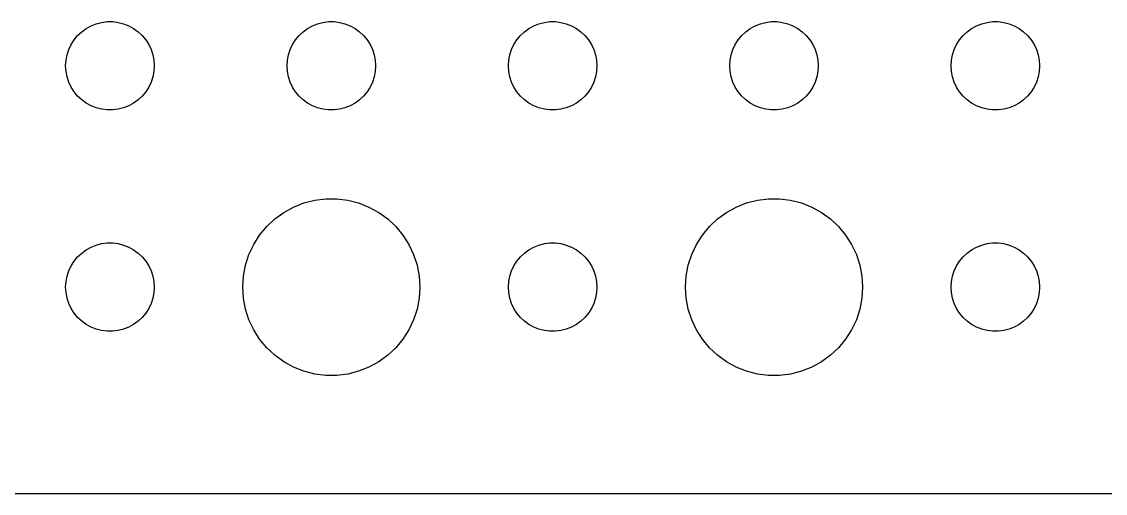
# Model space of a CAD drawing. Header units: metres. Extents: x -74 to 74, y -44 to 44.
# Drawn here: x -2.99 to 33.73, y -44.49 to -28.5 of the extents above; entities that cross this region are included whole.
import ezdxf

# ---------------------------------------------------------------- set-up
doc = ezdxf.new("R2010")
doc.units = ezdxf.units.M

msp = doc.modelspace()

# ---------------------------------------------------------------- linework, layer by layer
for p, q in [((-0.638657, -28.6427), (-0.463516, -28.5734)), ((-0.463516, -28.5734), (-0.281067, -28.5266)), ((-0.281067, -28.5266), (-0.094177, -28.503)), ((-0.094177, -28.503), (0.094177, -28.503)), ((0.094177, -28.503), (0.281067, -28.5266)), ((0.281067, -28.5266), (0.463516, -28.5734)), ((0.463516, -28.5734), (0.638657, -28.6427)), ((6.86133, -28.6427), (7.03647, -28.5734)), ((7.03647, -28.5734), (7.21892, -28.5266)), ((7.21892, -28.5266), (7.40581, -28.503)), ((7.40581, -28.503), (7.59418, -28.503)), ((7.59418, -28.503), (7.78107, -28.5266)), ((7.78107, -28.5266), (7.96352, -28.5734)), ((7.96352, -28.5734), (8.13866, -28.6427)), ((14.3613, -28.6427), (14.5365, -28.5734)), ((14.5365, -28.5734), (14.7189, -28.5266)), ((14.7189, -28.5266), (14.9058, -28.503)), ((14.9058, -28.503), (15.0942, -28.503)), ((15.0942, -28.503), (15.2811, -28.5266)), ((15.2811, -28.5266), (15.4635, -28.5734)), ((15.4635, -28.5734), (15.6387, -28.6427)), ((21.8613, -28.6427), (22.0365, -28.5734)), ((22.0365, -28.5734), (22.2189, -28.5266)), ((22.2189, -28.5266), (22.4058, -28.503)), ((22.4058, -28.503), (22.5942, -28.503)), ((22.5942, -28.503), (22.7811, -28.5266)), ((22.7811, -28.5266), (22.9635, -28.5734)), ((22.9635, -28.5734), (23.1387, -28.6427)), ((29.3613, -28.6427), (29.5365, -28.5734)), ((29.5365, -28.5734), (29.7189, -28.5266)), ((29.7189, -28.5266), (29.9058, -28.503)), ((29.9058, -28.503), (30.0942, -28.503)), ((30.0942, -28.503), (30.2811, -28.5266)), ((30.2811, -28.5266), (30.4635, -28.5734)), ((30.4635, -28.5734), (30.6387, -28.6427)), ((-1.21352, -29.1183), (-1.09344, -28.9732)), ((-1.09344, -28.9732), (-0.956131, -28.8442)), ((-0.956131, -28.8442), (-0.803726, -28.7335)), ((-0.803726, -28.7335), (-0.638657, -28.6427)), ((0.638657, -28.6427), (0.803726, -28.7335)), ((0.803726, -28.7335), (0.956131, -28.8442)), ((0.956131, -28.8442), (1.09344, -28.9732)), ((1.09344, -28.9732), (1.21352, -29.1183)), ((6.28647, -29.1183), (6.40654, -28.9732)), ((6.40654, -28.9732), (6.54385, -28.8442)), ((6.54385, -28.8442), (6.69626, -28.7335)), ((6.69626, -28.7335), (6.86133, -28.6427)), ((8.13866, -28.6427), (8.30373, -28.7335)), ((8.30373, -28.7335), (8.45613, -28.8442)), ((8.45613, -28.8442), (8.59344, -28.9732)), ((8.59344, -28.9732), (8.71352, -29.1183)), ((13.7865, -29.1183), (13.9065, -28.9732)), ((13.9065, -28.9732), (14.0439, -28.8442)), ((14.0439, -28.8442), (14.1963, -28.7335)), ((14.1963, -28.7335), (14.3613, -28.6427)), ((15.6387, -28.6427), (15.8037, -28.7335)), ((15.8037, -28.7335), (15.9561, -28.8442)), ((15.9561, -28.8442), (16.0934, -28.9732)), ((16.0934, -28.9732), (16.2135, -29.1183)), ((21.2865, -29.1183), (21.4065, -28.9732)), ((21.4065, -28.9732), (21.5439, -28.8442)), ((21.5439, -28.8442), (21.6963, -28.7335)), ((21.6963, -28.7335), (21.8613, -28.6427)), ((23.1387, -28.6427), (23.3037, -28.7335)), ((23.3037, -28.7335), (23.4561, -28.8442)), ((23.4561, -28.8442), (23.5934, -28.9732)), ((23.5934, -28.9732), (23.7135, -29.1183)), ((28.7865, -29.1183), (28.9065, -28.9732)), ((28.9065, -28.9732), (29.0439, -28.8442)), ((29.0439, -28.8442), (29.1963, -28.7335)), ((29.1963, -28.7335), (29.3613, -28.6427)), ((30.6387, -28.6427), (30.8037, -28.7335)), ((30.8037, -28.7335), (30.9561, -28.8442)), ((30.9561, -28.8442), (31.0934, -28.9732)), ((31.0934, -28.9732), (31.2135, -29.1183)), ((-1.39465, -29.4478), (-1.31445, -29.2774)), ((-1.31445, -29.2774), (-1.21352, -29.1183)), ((1.21352, -29.1183), (1.31445, -29.2774)), ((1.31445, -29.2774), (1.39465, -29.4478)), ((6.10533, -29.4478), (6.18553, -29.2774)), ((6.18553, -29.2774), (6.28647, -29.1183)), ((8.71352, -29.1183), (8.81445, -29.2774)), ((8.81445, -29.2774), (8.89465, -29.4478)), ((13.6053, -29.4478), (13.6855, -29.2774)), ((13.6855, -29.2774), (13.7865, -29.1183)), ((16.2135, -29.1183), (16.3145, -29.2774)), ((16.3145, -29.2774), (16.3947, -29.4478)), ((21.1053, -29.4478), (21.1855, -29.2774)), ((21.1855, -29.2774), (21.2865, -29.1183)), ((23.7135, -29.1183), (23.8145, -29.2774)), ((23.8145, -29.2774), (23.8947, -29.4478)), ((28.6053, -29.4478), (28.6855, -29.2774)), ((28.6855, -29.2774), (28.7865, -29.1183)), ((31.2135, -29.1183), (31.3145, -29.2774)), ((31.3145, -29.2774), (31.3947, -29.4478)), ((-1.48816, -29.812), (-1.45287, -29.627)), ((-1.45287, -29.627), (-1.39465, -29.4478)), ((1.39465, -29.4478), (1.45287, -29.627)), ((1.45287, -29.627), (1.48816, -29.812)), ((6.01183, -29.812), (6.04712, -29.627)), ((6.04712, -29.627), (6.10533, -29.4478)), ((8.89465, -29.4478), (8.95287, -29.627)), ((8.95287, -29.627), (8.98816, -29.812)), ((13.5118, -29.812), (13.5471, -29.627)), ((13.5471, -29.627), (13.6053, -29.4478)), ((16.3947, -29.4478), (16.4529, -29.627)), ((16.4529, -29.627), (16.4882, -29.812)), ((21.0118, -29.812), (21.0471, -29.627)), ((21.0471, -29.627), (21.1053, -29.4478)), ((23.8947, -29.4478), (23.9529, -29.627)), ((23.9529, -29.627), (23.9882, -29.812)), ((28.5118, -29.812), (28.5471, -29.627)), ((28.5471, -29.627), (28.6053, -29.4478)), ((31.3947, -29.4478), (31.4529, -29.627)), ((31.4529, -29.627), (31.4882, -29.812)), ((-1.5, -30), (-1.48816, -29.812)), ((-1.48816, -30.188), (-1.5, -30)), ((1.48816, -29.812), (1.5, -30)), ((1.5, -30), (1.48816, -30.188)), ((6, -30), (6.01183, -29.812)), ((6.01183, -30.188), (6, -30)), ((8.98816, -29.812), (9, -30)), ((9, -30), (8.98816, -30.188)), ((13.5, -30), (13.5118, -29.812)), ((13.5118, -30.188), (13.5, -30)), ((16.4882, -29.812), (16.5, -30)), ((16.5, -30), (16.4882, -30.188)), ((21, -30), (21.0118, -29.812)), ((21.0118, -30.188), (21, -30)), ((23.9882, -29.812), (24, -30)), ((24, -30), (23.9882, -30.188)), ((28.5, -30), (28.5118, -29.812)), ((28.5118, -30.188), (28.5, -30)), ((31.4882, -29.812), (31.5, -30)), ((31.5, -30), (31.4882, -30.188)), ((-1.45287, -30.373), (-1.48816, -30.188)), ((-1.39465, -30.5522), (-1.45287, -30.373)), ((1.45287, -30.373), (1.39465, -30.5522)), ((1.48816, -30.188), (1.45287, -30.373)), ((6.04712, -30.373), (6.01183, -30.188)), ((6.10533, -30.5522), (6.04712, -30.373)), ((8.95287, -30.373), (8.89465, -30.5522)), ((8.98816, -30.188), (8.95287, -30.373)), ((13.5471, -30.373), (13.5118, -30.188)), ((13.6053, -30.5522), (13.5471, -30.373)), ((16.4529, -30.373), (16.3947, -30.5522)), ((16.4882, -30.188), (16.4529, -30.373)), ((21.0471, -30.373), (21.0118, -30.188)), ((21.1053, -30.5522), (21.0471, -30.373)), ((23.9529, -30.373), (23.8947, -30.5522)), ((23.9882, -30.188), (23.9529, -30.373)), ((28.5471, -30.373), (28.5118, -30.188)), ((28.6053, -30.5522), (28.5471, -30.373)), ((31.4529, -30.373), (31.3947, -30.5522)), ((31.4882, -30.188), (31.4529, -30.373)), ((-1.31445, -30.7226), (-1.39465, -30.5522)), ((-1.21352, -30.8817), (-1.31445, -30.7226)), ((1.31445, -30.7226), (1.21352, -30.8817)), ((1.39465, -30.5522), (1.31445, -30.7226)), ((6.18553, -30.7226), (6.10533, -30.5522)), ((6.28647, -30.8817), (6.18553, -30.7226)), ((8.81445, -30.7226), (8.71352, -30.8817)), ((8.89465, -30.5522), (8.81445, -30.7226)), ((13.6855, -30.7226), (13.6053, -30.5522)), ((13.7865, -30.8817), (13.6855, -30.7226)), ((16.3145, -30.7226), (16.2135, -30.8817)), ((16.3947, -30.5522), (16.3145, -30.7226)), ((21.1855, -30.7226), (21.1053, -30.5522)), ((21.2865, -30.8817), (21.1855, -30.7226)), ((23.8145, -30.7226), (23.7135, -30.8817)), ((23.8947, -30.5522), (23.8145, -30.7226)), ((28.6855, -30.7226), (28.6053, -30.5522)), ((28.7865, -30.8817), (28.6855, -30.7226)), ((31.3145, -30.7226), (31.2135, -30.8817)), ((31.3947, -30.5522), (31.3145, -30.7226)), ((-1.09344, -31.0268), (-1.21352, -30.8817)), ((-0.956131, -31.1558), (-1.09344, -31.0268)), ((-0.803726, -31.2665), (-0.956131, -31.1558)), ((0.956131, -31.1558), (0.803726, -31.2665)), ((1.09344, -31.0268), (0.956131, -31.1558)), ((1.21352, -30.8817), (1.09344, -31.0268)), ((6.40654, -31.0268), (6.28647, -30.8817)), ((6.54385, -31.1558), (6.40654, -31.0268)), ((6.69626, -31.2665), (6.54385, -31.1558)), ((8.45613, -31.1558), (8.30373, -31.2665)), ((8.59344, -31.0268), (8.45613, -31.1558)), ((8.71352, -30.8817), (8.59344, -31.0268)), ((13.9065, -31.0268), (13.7865, -30.8817)), ((14.0439, -31.1558), (13.9065, -31.0268)), ((14.1963, -31.2665), (14.0439, -31.1558)), ((15.9561, -31.1558), (15.8037, -31.2665)), ((16.0934, -31.0268), (15.9561, -31.1558)), ((16.2135, -30.8817), (16.0934, -31.0268)), ((21.4065, -31.0268), (21.2865, -30.8817)), ((21.5439, -31.1558), (21.4065, -31.0268)), ((21.6963, -31.2665), (21.5439, -31.1558)), ((23.4561, -31.1558), (23.3037, -31.2665)), ((23.5934, -31.0268), (23.4561, -31.1558)), ((23.7135, -30.8817), (23.5934, -31.0268)), ((28.9065, -31.0268), (28.7865, -30.8817)), ((29.0439, -31.1558), (28.9065, -31.0268)), ((29.1963, -31.2665), (29.0439, -31.1558)), ((30.9561, -31.1558), (30.8037, -31.2665)), ((31.0934, -31.0268), (30.9561, -31.1558)), ((31.2135, -30.8817), (31.0934, -31.0268)), ((-0.638657, -31.3572), (-0.803726, -31.2665)), ((-0.463516, -31.4266), (-0.638657, -31.3572)), ((-0.281067, -31.4734), (-0.463516, -31.4266)), ((-0.094177, -31.497), (-0.281067, -31.4734)), ((0.094177, -31.497), (-0.094177, -31.497)), ((0.281067, -31.4734), (0.094177, -31.497)), ((0.463516, -31.4266), (0.281067, -31.4734)), ((0.638657, -31.3572), (0.463516, -31.4266)), ((0.803726, -31.2665), (0.638657, -31.3572)), ((6.86133, -31.3572), (6.69626, -31.2665)), ((7.03647, -31.4266), (6.86133, -31.3572)), ((7.21892, -31.4734), (7.03647, -31.4266)), ((7.40581, -31.497), (7.21892, -31.4734)), ((7.59418, -31.497), (7.40581, -31.497)), ((7.78107, -31.4734), (7.59418, -31.497)), ((7.96352, -31.4266), (7.78107, -31.4734)), ((8.13866, -31.3572), (7.96352, -31.4266)), ((8.30373, -31.2665), (8.13866, -31.3572)), ((14.3613, -31.3572), (14.1963, -31.2665)), ((14.5365, -31.4266), (14.3613, -31.3572)), ((14.7189, -31.4734), (14.5365, -31.4266)), ((14.9058, -31.497), (14.7189, -31.4734)), ((15.0942, -31.497), (14.9058, -31.497)), ((15.2811, -31.4734), (15.0942, -31.497)), ((15.4635, -31.4266), (15.2811, -31.4734)), ((15.6387, -31.3572), (15.4635, -31.4266)), ((15.8037, -31.2665), (15.6387, -31.3572)), ((21.8613, -31.3572), (21.6963, -31.2665)), ((22.0365, -31.4266), (21.8613, -31.3572)), ((22.2189, -31.4734), (22.0365, -31.4266)), ((22.4058, -31.497), (22.2189, -31.4734)), ((22.5942, -31.497), (22.4058, -31.497)), ((22.7811, -31.4734), (22.5942, -31.497)), ((22.9635, -31.4266), (22.7811, -31.4734)), ((23.1387, -31.3572), (22.9635, -31.4266)), ((23.3037, -31.2665), (23.1387, -31.3572)), ((29.3613, -31.3572), (29.1963, -31.2665)), ((29.5365, -31.4266), (29.3613, -31.3572)), ((29.7189, -31.4734), (29.5365, -31.4266)), ((29.9058, -31.497), (29.7189, -31.4734)), ((30.0942, -31.497), (29.9058, -31.497)), ((30.2811, -31.4734), (30.0942, -31.497)), ((30.4635, -31.4266), (30.2811, -31.4734)), ((30.6387, -31.3572), (30.4635, -31.4266)), ((30.8037, -31.2665), (30.6387, -31.3572)), ((6.93785, -34.5531), (7.31161, -34.5059)), ((7.31161, -34.5059), (7.68837, -34.5059)), ((7.68837, -34.5059), (8.06213, -34.5531)), ((21.9379, -34.5531), (22.3116, -34.5059)), ((22.3116, -34.5059), (22.6884, -34.5059)), ((22.6884, -34.5059), (23.0621, -34.5531)), ((5.89252, -34.967), (6.22266, -34.7855)), ((6.22266, -34.7855), (6.57294, -34.6468)), ((6.57294, -34.6468), (6.93785, -34.5531)), ((8.06213, -34.5531), (8.42705, -34.6468)), ((8.42705, -34.6468), (8.77733, -34.7855)), ((8.77733, -34.7855), (9.10747, -34.967)), ((20.8925, -34.967), (21.2227, -34.7855)), ((21.2227, -34.7855), (21.5729, -34.6468)), ((21.5729, -34.6468), (21.9379, -34.5531)), ((23.0621, -34.5531), (23.427, -34.6468)), ((23.427, -34.6468), (23.7773, -34.7855)), ((23.7773, -34.7855), (24.1075, -34.967)), ((5.31308, -35.4464), (5.58772, -35.1885)), ((5.58772, -35.1885), (5.89252, -34.967)), ((9.10747, -34.967), (9.41226, -35.1885)), ((9.41226, -35.1885), (9.6869, -35.4464)), ((20.3131, -35.4464), (20.5877, -35.1885)), ((20.5877, -35.1885), (20.8925, -34.967)), ((24.1075, -34.967), (24.4123, -35.1885)), ((24.4123, -35.1885), (24.6869, -35.4464)), ((5.07294, -35.7366), (5.31308, -35.4464)), ((9.6869, -35.4464), (9.92705, -35.7366)), ((20.0729, -35.7366), (20.3131, -35.4464)), ((24.6869, -35.4464), (24.927, -35.7366)), ((4.87108, -36.0547), (5.07294, -35.7366)), ((9.92705, -35.7366), (10.1289, -36.0547)), ((19.8711, -36.0547), (20.0729, -35.7366)), ((24.927, -35.7366), (25.1289, -36.0547)), ((-1.09344, -36.4732), (-0.956131, -36.3442)), ((-0.956131, -36.3442), (-0.803726, -36.2335)), ((-0.803726, -36.2335), (-0.638657, -36.1428)), ((-0.638657, -36.1428), (-0.463516, -36.0734)), ((-0.463516, -36.0734), (-0.281067, -36.0266)), ((-0.281067, -36.0266), (-0.094177, -36.003)), ((-0.094177, -36.003), (0.094177, -36.003)), ((0.094177, -36.003), (0.281067, -36.0266)), ((0.281067, -36.0266), (0.463516, -36.0734)), ((0.463516, -36.0734), (0.638657, -36.1428)), ((0.638657, -36.1428), (0.803726, -36.2335)), ((0.803726, -36.2335), (0.956131, -36.3442)), ((0.956131, -36.3442), (1.09344, -36.4732)), ((4.71066, -36.3956), (4.87108, -36.0547)), ((10.1289, -36.0547), (10.2893, -36.3956)), ((13.9065, -36.4732), (14.0439, -36.3442)), ((14.0439, -36.3442), (14.1963, -36.2335)), ((14.1963, -36.2335), (14.3613, -36.1428)), ((14.3613, -36.1428), (14.5365, -36.0734)), ((14.5365, -36.0734), (14.7189, -36.0266)), ((14.7189, -36.0266), (14.9058, -36.003)), ((14.9058, -36.003), (15.0942, -36.003)), ((15.0942, -36.003), (15.2811, -36.0266)), ((15.2811, -36.0266), (15.4635, -36.0734)), ((15.4635, -36.0734), (15.6387, -36.1428)), ((15.6387, -36.1428), (15.8037, -36.2335)), ((15.8037, -36.2335), (15.9561, -36.3442)), ((15.9561, -36.3442), (16.0934, -36.4732)), ((19.7107, -36.3956), (19.8711, -36.0547)), ((25.1289, -36.0547), (25.2893, -36.3956)), ((28.9065, -36.4732), (29.0439, -36.3442)), ((29.0439, -36.3442), (29.1963, -36.2335)), ((29.1963, -36.2335), (29.3613, -36.1428)), ((29.3613, -36.1428), (29.5365, -36.0734)), ((29.5365, -36.0734), (29.7189, -36.0266)), ((29.7189, -36.0266), (29.9058, -36.003)), ((29.9058, -36.003), (30.0942, -36.003)), ((30.0942, -36.003), (30.2811, -36.0266)), ((30.2811, -36.0266), (30.4635, -36.0734)), ((30.4635, -36.0734), (30.6387, -36.1428)), ((30.6387, -36.1428), (30.8037, -36.2335)), ((30.8037, -36.2335), (30.9561, -36.3442)), ((30.9561, -36.3442), (31.0934, -36.4732)), ((-1.31445, -36.7774), (-1.21352, -36.6183)), ((-1.21352, -36.6183), (-1.09344, -36.4732)), ((1.09344, -36.4732), (1.21352, -36.6183)), ((1.21352, -36.6183), (1.31445, -36.7774)), ((4.59424, -36.7539), (4.71066, -36.3956)), ((10.2893, -36.3956), (10.4057, -36.7539)), ((13.6855, -36.7774), (13.7865, -36.6183)), ((13.7865, -36.6183), (13.9065, -36.4732)), ((16.0934, -36.4732), (16.2135, -36.6183)), ((16.2135, -36.6183), (16.3145, -36.7774)), ((19.5942, -36.7539), (19.7107, -36.3956)), ((25.2893, -36.3956), (25.4057, -36.7539)), ((28.6855, -36.7774), (28.7865, -36.6183)), ((28.7865, -36.6183), (28.9065, -36.4732)), ((31.0934, -36.4732), (31.2135, -36.6183)), ((31.2135, -36.6183), (31.3145, -36.7774)), ((-1.45287, -37.127), (-1.39465, -36.9478)), ((-1.39465, -36.9478), (-1.31445, -36.7774)), ((1.31445, -36.7774), (1.39465, -36.9478)), ((1.39465, -36.9478), (1.45287, -37.127)), ((4.52365, -37.124), (4.59424, -36.7539)), ((10.4057, -36.7539), (10.4763, -37.124)), ((13.5471, -37.127), (13.6053, -36.9478)), ((13.6053, -36.9478), (13.6855, -36.7774)), ((16.3145, -36.7774), (16.3947, -36.9478)), ((16.3947, -36.9478), (16.4529, -37.127)), ((19.5237, -37.124), (19.5942, -36.7539)), ((25.4057, -36.7539), (25.4763, -37.124)), ((28.5471, -37.127), (28.6053, -36.9478)), ((28.6053, -36.9478), (28.6855, -36.7774)), ((31.3145, -36.7774), (31.3947, -36.9478)), ((31.3947, -36.9478), (31.4529, -37.127)), ((-1.5, -37.5), (-1.48816, -37.312)), ((-1.48816, -37.312), (-1.45287, -37.127)), ((1.45287, -37.127), (1.48816, -37.312)), ((1.48816, -37.312), (1.5, -37.5)), ((4.5, -37.5), (4.52365, -37.124)), ((10.4763, -37.124), (10.5, -37.5)), ((13.5, -37.5), (13.5118, -37.312)), ((13.5118, -37.312), (13.5471, -37.127)), ((16.4529, -37.127), (16.4882, -37.312)), ((16.4882, -37.312), (16.5, -37.5)), ((19.5, -37.5), (19.5237, -37.124)), ((25.4763, -37.124), (25.5, -37.5)), ((28.5, -37.5), (28.5118, -37.312)), ((28.5118, -37.312), (28.5471, -37.127)), ((31.4529, -37.127), (31.4882, -37.312)), ((31.4882, -37.312), (31.5, -37.5)), ((-1.48816, -37.688), (-1.5, -37.5)), ((-1.45287, -37.873), (-1.48816, -37.688)), ((1.48816, -37.688), (1.45287, -37.873)), ((1.5, -37.5), (1.48816, -37.688)), ((4.52365, -37.876), (4.5, -37.5)), ((10.5, -37.5), (10.4763, -37.876)), ((13.5118, -37.688), (13.5, -37.5)), ((13.5471, -37.873), (13.5118, -37.688)), ((16.4882, -37.688), (16.4529, -37.873)), ((16.5, -37.5), (16.4882, -37.688)), ((19.5237, -37.876), (19.5, -37.5)), ((25.5, -37.5), (25.4763, -37.876)), ((28.5118, -37.688), (28.5, -37.5)), ((28.5471, -37.873), (28.5118, -37.688)), ((31.4882, -37.688), (31.4529, -37.873)), ((31.5, -37.5), (31.4882, -37.688)), ((-1.39465, -38.0522), (-1.45287, -37.873)), ((-1.31445, -38.2226), (-1.39465, -38.0522)), ((1.39465, -38.0522), (1.31445, -38.2226)), ((1.45287, -37.873), (1.39465, -38.0522)), ((4.59424, -38.2461), (4.52365, -37.876)), ((10.4763, -37.876), (10.4057, -38.2461)), ((13.6053, -38.0522), (13.5471, -37.873)), ((13.6855, -38.2226), (13.6053, -38.0522)), ((16.3947, -38.0522), (16.3145, -38.2226)), ((16.4529, -37.873), (16.3947, -38.0522)), ((19.5942, -38.2461), (19.5237, -37.876)), ((25.4763, -37.876), (25.4057, -38.2461)), ((28.6053, -38.0522), (28.5471, -37.873)), ((28.6855, -38.2226), (28.6053, -38.0522)), ((31.3947, -38.0522), (31.3145, -38.2226)), ((31.4529, -37.873), (31.3947, -38.0522)), ((-1.21352, -38.3817), (-1.31445, -38.2226)), ((-1.09344, -38.5268), (-1.21352, -38.3817)), ((-0.956131, -38.6558), (-1.09344, -38.5268)), ((1.09344, -38.5268), (0.956131, -38.6558)), ((1.21352, -38.3817), (1.09344, -38.5268)), ((1.31445, -38.2226), (1.21352, -38.3817)), ((4.71066, -38.6044), (4.59424, -38.2461)), ((10.4057, -38.2461), (10.2893, -38.6044)), ((13.7865, -38.3817), (13.6855, -38.2226)), ((13.9065, -38.5268), (13.7865, -38.3817)), ((14.0439, -38.6558), (13.9065, -38.5268)), ((16.0934, -38.5268), (15.9561, -38.6558)), ((16.2135, -38.3817), (16.0934, -38.5268)), ((16.3145, -38.2226), (16.2135, -38.3817)), ((19.7107, -38.6044), (19.5942, -38.2461)), ((25.4057, -38.2461), (25.2893, -38.6044)), ((28.7865, -38.3817), (28.6855, -38.2226)), ((28.9065, -38.5268), (28.7865, -38.3817)), ((29.0439, -38.6558), (28.9065, -38.5268)), ((31.0934, -38.5268), (30.9561, -38.6558)), ((31.2135, -38.3817), (31.0934, -38.5268)), ((31.3145, -38.2226), (31.2135, -38.3817)), ((-0.803726, -38.7665), (-0.956131, -38.6558)), ((-0.638657, -38.8572), (-0.803726, -38.7665)), ((-0.463516, -38.9266), (-0.638657, -38.8572)), ((0.638657, -38.8572), (0.463516, -38.9266)), ((0.803726, -38.7665), (0.638657, -38.8572)), ((0.956131, -38.6558), (0.803726, -38.7665)), ((4.87108, -38.9453), (4.71066, -38.6044)), ((10.2893, -38.6044), (10.1289, -38.9453)), ((14.1963, -38.7665), (14.0439, -38.6558)), ((14.3613, -38.8572), (14.1963, -38.7665)), ((14.5365, -38.9266), (14.3613, -38.8572)), ((15.6387, -38.8572), (15.4635, -38.9266)), ((15.8037, -38.7665), (15.6387, -38.8572)), ((15.9561, -38.6558), (15.8037, -38.7665)), ((19.8711, -38.9453), (19.7107, -38.6044)), ((25.2893, -38.6044), (25.1289, -38.9453)), ((29.1963, -38.7665), (29.0439, -38.6558)), ((29.3613, -38.8572), (29.1963, -38.7665)), ((29.5365, -38.9266), (29.3613, -38.8572)), ((30.6387, -38.8572), (30.4635, -38.9266)), ((30.8037, -38.7665), (30.6387, -38.8572)), ((30.9561, -38.6558), (30.8037, -38.7665)), ((-0.281067, -38.9734), (-0.463516, -38.9266)), ((-0.094177, -38.997), (-0.281067, -38.9734)), ((0.094177, -38.997), (-0.094177, -38.997)), ((0.281067, -38.9734), (0.094177, -38.997)), ((0.463516, -38.9266), (0.281067, -38.9734)), ((5.07294, -39.2634), (4.87108, -38.9453)), ((5.31308, -39.5536), (5.07294, -39.2634)), ((9.92705, -39.2634), (9.6869, -39.5536)), ((10.1289, -38.9453), (9.92705, -39.2634)), ((14.7189, -38.9734), (14.5365, -38.9266)), ((14.9058, -38.997), (14.7189, -38.9734)), ((15.0942, -38.997), (14.9058, -38.997)), ((15.2811, -38.9734), (15.0942, -38.997)), ((15.4635, -38.9266), (15.2811, -38.9734)), ((20.0729, -39.2634), (19.8711, -38.9453)), ((20.3131, -39.5536), (20.0729, -39.2634)), ((24.927, -39.2634), (24.6869, -39.5536)), ((25.1289, -38.9453), (24.927, -39.2634)), ((29.7189, -38.9734), (29.5365, -38.9266)), ((29.9058, -38.997), (29.7189, -38.9734)), ((30.0942, -38.997), (29.9058, -38.997)), ((30.2811, -38.9734), (30.0942, -38.997)), ((30.4635, -38.9266), (30.2811, -38.9734)), ((5.58772, -39.8115), (5.31308, -39.5536)), ((9.6869, -39.5536), (9.41226, -39.8115)), ((20.5877, -39.8115), (20.3131, -39.5536)), ((24.6869, -39.5536), (24.4123, -39.8115)), ((5.89252, -40.033), (5.58772, -39.8115)), ((9.41226, -39.8115), (9.10747, -40.033)), ((20.8925, -40.033), (20.5877, -39.8115)), ((24.4123, -39.8115), (24.1075, -40.033)), ((6.22266, -40.2145), (5.89252, -40.033)), ((6.57294, -40.3532), (6.22266, -40.2145)), ((6.93785, -40.4469), (6.57294, -40.3532)), ((8.42705, -40.3532), (8.06213, -40.4469)), ((8.77733, -40.2145), (8.42705, -40.3532)), ((9.10747, -40.033), (8.77733, -40.2145)), ((21.2227, -40.2145), (20.8925, -40.033)), ((21.5729, -40.3532), (21.2227, -40.2145)), ((21.9379, -40.4469), (21.5729, -40.3532)), ((23.427, -40.3532), (23.0621, -40.4469)), ((23.7773, -40.2145), (23.427, -40.3532)), ((24.1075, -40.033), (23.7773, -40.2145)), ((7.31161, -40.4941), (6.93785, -40.4469)), ((7.68837, -40.4941), (7.31161, -40.4941)), ((8.06213, -40.4469), (7.68837, -40.4941)), ((22.3116, -40.4941), (21.9379, -40.4469)), ((22.6884, -40.4941), (22.3116, -40.4941)), ((23.0621, -40.4469), (22.6884, -40.4941)), ((-69.8139, -44.4901), (69.8139, -44.4901))]:
    msp.add_line(p, q)

doc.saveas('drawing.dxf')
